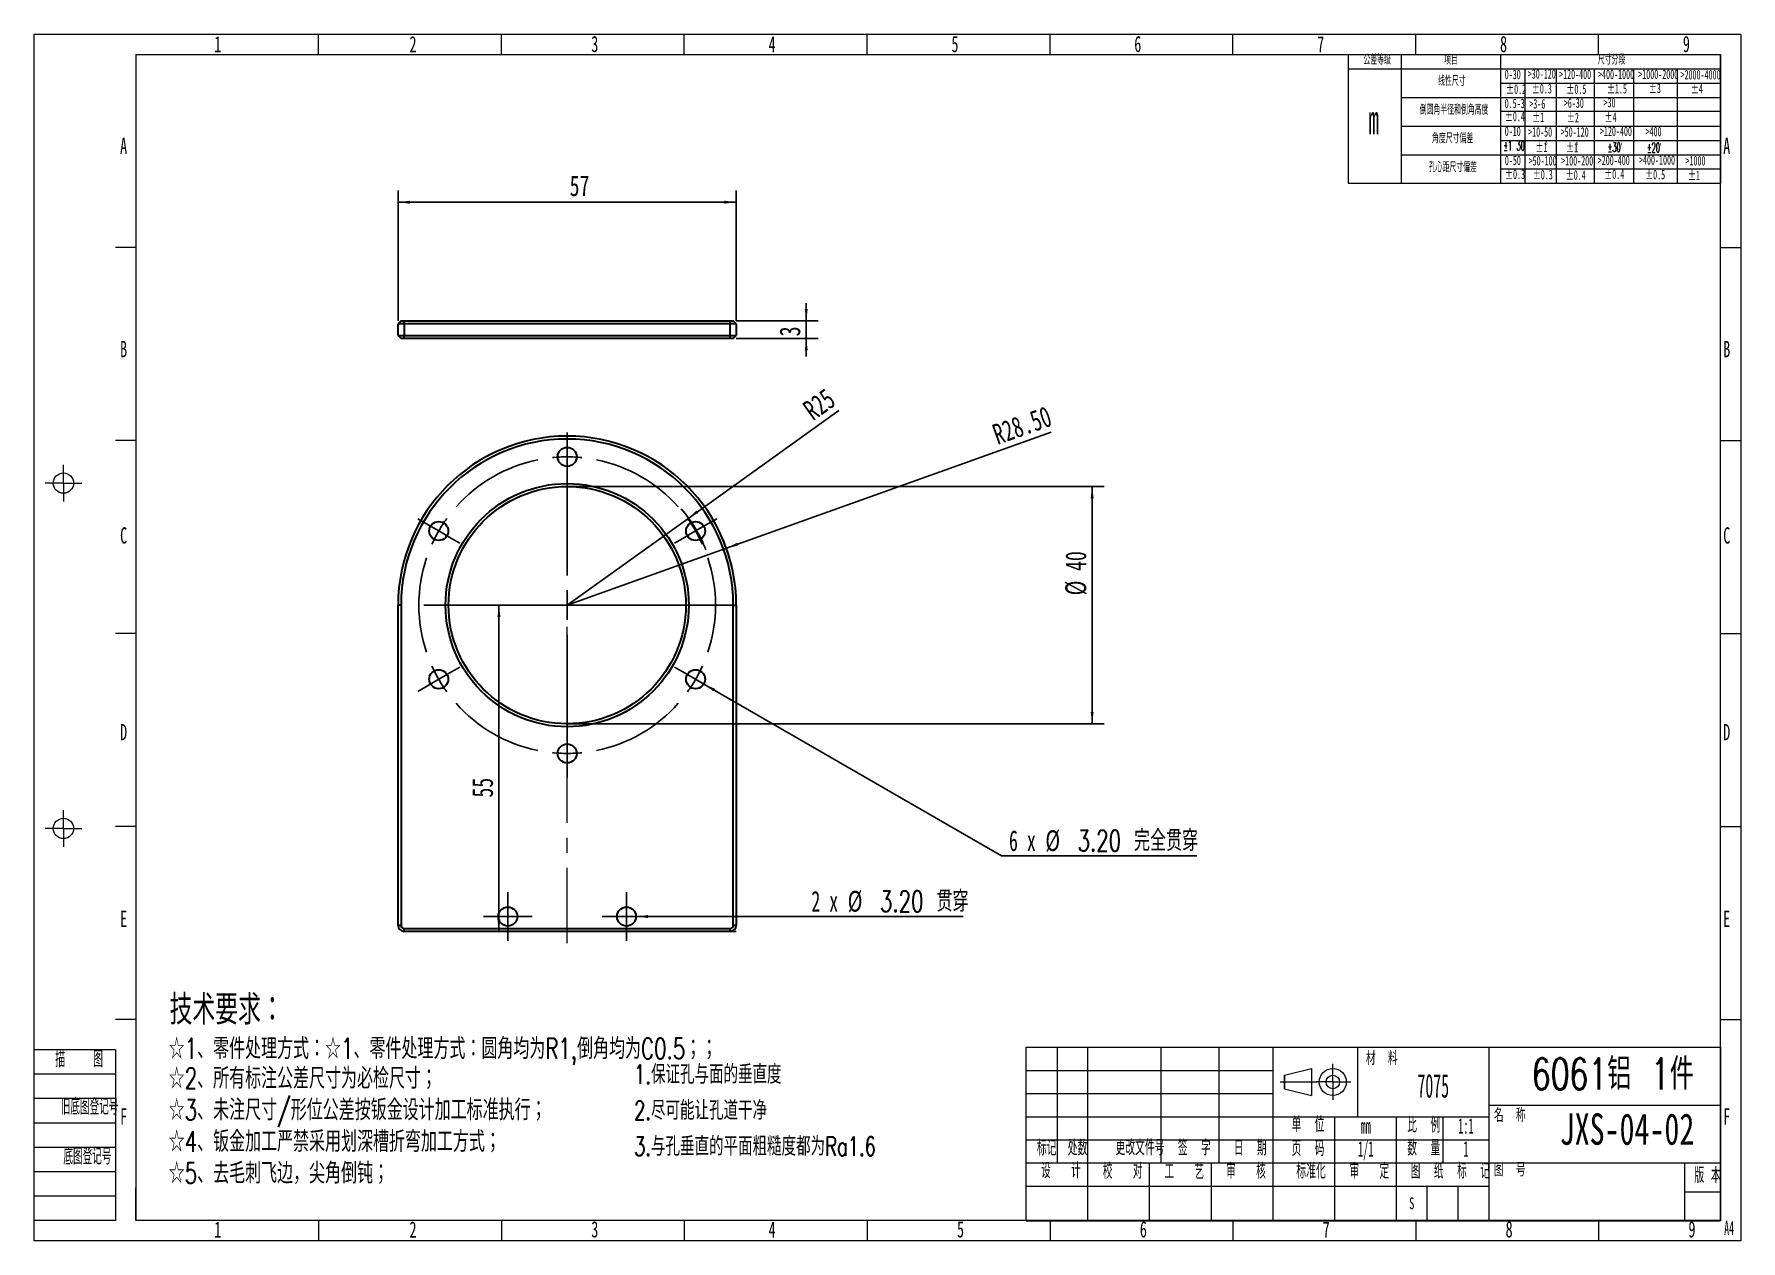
# Model space of a CAD drawing. Header units: millimetres. Extents: x 5 to 292, y 3 to 206.
import ezdxf

# ---------------------------------------------------------------- set-up
doc = ezdxf.new("R2010")
doc.units = ezdxf.units.MM
doc.linetypes.add('CENTERX2', pattern=[20.32, 12.7, -2.54, 2.54, -2.54])
doc.layers.add('10', color=7, linetype='Continuous')
doc.layers.add('SLD-0', color=7, linetype='Continuous')
doc.layers.add('粗实线层', color=7, linetype='Continuous', lineweight=25)
doc.styles.add('SLDTEXTSTYLE0', font='TXT', dxfattribs={"width": 0.7, "bigfont": 'bigfont'})
doc.styles.add('SLDTEXTSTYLE1', font='TXT', dxfattribs={"width": 0.7})
doc.styles.add('SLDTEXTSTYLE10', font='TXT', dxfattribs={"width": 0.510549})
doc.styles.add('SLDTEXTSTYLE11', font='TXT', dxfattribs={"width": 0.516878})
doc.styles.add('SLDTEXTSTYLE12', font='TXT', dxfattribs={"width": 0.516878, "bigfont": 'bigfont'})
doc.styles.add('SLDTEXTSTYLE13', font='TXT', dxfattribs={"width": 0.633333})
doc.styles.add('SLDTEXTSTYLE2', font='TXT', dxfattribs={"width": 0.49, "bigfont": 'bigfont'})
doc.styles.add('SLDTEXTSTYLE3', font='TXT', dxfattribs={"width": 0.495, "bigfont": 'bigfont'})
doc.styles.add('SLDTEXTSTYLE4', font='TXT', dxfattribs={"width": 0.496, "bigfont": 'bigfont'})
doc.styles.add('SLDTEXTSTYLE5', font='TXT', dxfattribs={"width": 0.5125, "bigfont": 'bigfont'})
doc.styles.add('SLDTEXTSTYLE6', font='TXT', dxfattribs={"width": 0.49})
doc.styles.add('SLDTEXTSTYLE7', font='TXT', dxfattribs={"width": 0.638186})
doc.styles.add('SLDTEXTSTYLE8', font='TXT', dxfattribs={"width": 0.484951, "bigfont": 'bigfont'})
doc.styles.add('SLDTEXTSTYLE9', font='TXT', dxfattribs={"width": 0.454852, "bigfont": 'bigfont'})
doc.dimstyles.new('SLDDIMSTYLE0', dxfattribs={"dimtxt": 3.5, "dimasz": 2, "dimexe": 0, "dimexo": 0.0625, "dimgap": 0.875, "dimtad": 2, "dimrnd": 1e-09, "dimzin": 12, "dimdsep": 46, "dimtxsty": 'SLDTEXTSTYLE1', "dimsah": 1, "dimcen": 0.09, "dimadec": 0, "dimazin": 3, "dimtfac": 1, "dimtofl": 0, "dimtmove": 0, "dimatfit": 3, "dimfxl": 0, "dimfrac": 2, "dimtolj": 1, "dimtzin": 12, "dimarcsym": 0})
doc.dimstyles.new('SLDDIMSTYLE1', dxfattribs={"dimtxt": 3.5, "dimasz": 2, "dimexe": 0, "dimexo": 0.0625, "dimgap": 0.875, "dimtad": 2, "dimrnd": 1e-09, "dimzin": 12, "dimdsep": 46, "dimtxsty": 'SLDTEXTSTYLE1', "dimsah": 1, "dimcen": 0.09, "dimadec": 0, "dimazin": 3, "dimtfac": 1, "dimtmove": 0, "dimatfit": 0, "dimfxl": 0, "dimfrac": 2, "dimtolj": 1, "dimtzin": 12, "dimarcsym": 0})
doc.dimstyles.new('SLDDIMSTYLE2', dxfattribs={"dimtxt": 3.5, "dimasz": 2, "dimexe": 0, "dimexo": 0.0625, "dimgap": 0.875, "dimtad": 2, "dimrnd": 1e-09, "dimzin": 4, "dimdsep": 46, "dimtxsty": 'SLDTEXTSTYLE1', "dimsah": 1, "dimcen": 0, "dimadec": 0, "dimazin": 1, "dimtfac": 1, "dimtofl": 0, "dimtmove": 0, "dimatfit": 3, "dimfxl": 0, "dimfrac": 2, "dimtolj": 1, "dimtzin": 12, "dimarcsym": 0})
doc.dimstyles.new('SLDDIMSTYLE3', dxfattribs={"dimtxt": 3.5, "dimasz": 2, "dimexe": 0, "dimexo": 0.0625, "dimgap": 0.875, "dimtad": 2, "dimrnd": 1e-09, "dimzin": 12, "dimdsep": 46, "dimtxsty": 'SLDTEXTSTYLE1', "dimsah": 1, "dimcen": 0, "dimadec": 0, "dimazin": 3, "dimtfac": 1, "dimtofl": 0, "dimtmove": 0, "dimatfit": 3, "dimfxl": 0, "dimfrac": 2, "dimtolj": 1, "dimtzin": 12, "dimarcsym": 0})
doc.dimstyles.new('SLDDIMSTYLE4', dxfattribs={"dimtxt": 3.5, "dimasz": 2, "dimexe": 0, "dimexo": 0.0625, "dimgap": 0.875, "dimtad": 0, "dimtih": 1, "dimtoh": 1, "dimrnd": 1e-09, "dimzin": 4, "dimdsep": 46, "dimtxsty": 'SLDTEXTSTYLE1', "dimblk1": 'NONE', "dimsah": 1, "dimcen": 0, "dimadec": 0, "dimazin": 1, "dimtfac": 1, "dimtmove": 0, "dimatfit": 3, "dimldrblk": 'NONE', "dimfxl": 0, "dimfrac": 2, "dimtolj": 1, "dimtzin": 12, "dimarcsym": 0})

# ---------------------------------------------------------------- blocks, each defined once
blk = doc.blocks.new('SW_NOTE_0')
at = {"layer": 'SLD-0', "color": 0, "char_height": 3.5, "attachment_point": 1, "style": 'SLDTEXTSTYLE0'}
for s, insert in [('☆2、所有标注公差尺寸为必检尺寸；', (0, 4.51)), ('☆3、未注尺寸/形位公差按钣金设计加工标准执行；', (0, -0.82)), ('☆4、钣金加工严禁采用划深槽折弯加工方式；', (0, -6.15)), ('☆5、去毛刺飞边，尖角倒钝；', (0, -11.48))]:
    blk.add_mtext(s, dxfattribs=dict(at, insert=insert))
blk = doc.blocks.new('SW_NOTE_0_1')
at = {"layer": 'SLD-0', "color": 0, "char_height": 1.6, "attachment_point": 1, "style": 'SLDTEXTSTYLE11'}
for s, insert in [('±1', (0, 2.06)), ('°', (1.55, 2.19))]:
    blk.add_mtext(s, dxfattribs=dict(at, insert=insert))
blk = doc.blocks.new('SW_NOTE_0_2')
at = {"layer": 'SLD-0', "color": 0, "char_height": 1.6, "attachment_point": 1, "style": 'SLDTEXTSTYLE11'}
for s, insert in [('±1', (0, 2.06)), ('°', (1.55, 2.19))]:
    blk.add_mtext(s, dxfattribs=dict(at, insert=insert))
blk = doc.blocks.new('SW_NOTE_0_3')
at = {"layer": '粗实线层', "color": 0, "char_height": 3.175, "attachment_point": 1, "style": 'SLDTEXTSTYLE0'}
for s, insert in [('1.保证孔与面的垂直度', (0, 4.09)), ('2.尽可能让孔道干净', (0, -1.97)), ('3.与孔垂直的平面粗糙度都为Ra1.6', (0, -8.03))]:
    blk.add_mtext(s, dxfattribs=dict(at, insert=insert))
blk = doc.blocks.new('_D')
at = {"layer": '10'}
for p, q in [((65.85, 157.91), (65.85, 179.91)), ((122.85, 157.91), (122.85, 179.91)), ((122.85, 177.91), (65.85, 177.91))]:
    blk.add_line(p, q, dxfattribs=at)
for points in [[(65.85, 177.91), (67.85, 177.66), (67.85, 178.16)], [(122.85, 177.91), (120.85, 178.16), (120.85, 177.66)]]:
    blk.add_solid(points, dxfattribs=at)
at = {"layer": '10', "insert": (94.77, 182.43), "char_height": 3.5, "attachment_point": 1, "style": 'SLDTEXTSTYLE1'}
blk.add_mtext('57', dxfattribs=at)
blk = doc.blocks.new('_D_1')
at = {"layer": '10'}
for p, q in [((134.65, 157.91), (134.65, 160.91)), ((122.85, 157.91), (136.65, 157.91)), ((134.65, 154.91), (134.65, 157.91)), ((122.85, 154.91), (136.65, 154.91)), ((134.65, 154.91), (134.65, 151.91))]:
    blk.add_line(p, q, dxfattribs=at)
for points in [[(134.65, 157.91), (134.9, 159.91), (134.4, 159.91)], [(134.65, 154.91), (134.4, 152.91), (134.9, 152.91)]]:
    blk.add_solid(points, dxfattribs=at)
at = {"layer": '10', "insert": (130.14, 155.3), "char_height": 3.5, "attachment_point": 1, "rotation": 90, "style": 'SLDTEXTSTYLE1'}
blk.add_mtext('3', dxfattribs=at)
blk = doc.blocks.new('_D_2')
at = {"layer": '10'}
for q in [(175.92, 139.12), (94.35, 109.98)]:
    blk.add_line((121.19, 119.57), q, dxfattribs=at)
blk.add_arc((94.35, 109.98), 28.5, 0, 23.6778, dxfattribs=at)
blk.add_solid([(121.19, 119.57), (123.16, 120.01), (122.99, 120.48)], dxfattribs=at)
at = {"layer": '10', "insert": (165.73, 140.27), "char_height": 3.5, "attachment_point": 1, "rotation": 19.6636, "style": 'SLDTEXTSTYLE1'}
blk.add_mtext('R28.50', dxfattribs=at)
blk = doc.blocks.new('_D_3')
at = {"layer": '10'}
for p, q in [((94.35, 129.98), (184.85, 129.98)), ((182.85, 129.98), (182.85, 89.98)), ((94.35, 89.98), (184.85, 89.98))]:
    blk.add_line(p, q, dxfattribs=at)
for points in [[(182.85, 129.98), (182.6, 127.98), (183.1, 127.98)], [(182.85, 89.98), (183.1, 91.98), (182.6, 91.98)]]:
    blk.add_solid(points, dxfattribs=at)
at = {"layer": '10', "char_height": 3.5, "attachment_point": 1, "rotation": 90, "style": 'SLDTEXTSTYLE1'}
for s, insert in [('40', (178.34, 115.74)), ('%%c', (178.33, 111.63))]:
    blk.add_mtext(s, dxfattribs=dict(at, insert=insert))
blk = doc.blocks.new('_D_4')
at = {"layer": '10'}
for q in [(140.14, 142.82), (94.35, 109.98)]:
    blk.add_line((114.67, 124.55), q, dxfattribs=at)
blk.add_arc((94.35, 109.98), 25.18, 21.6631, 40.2255, dxfattribs=at)
blk.add_solid([(114.67, 124.55), (116.44, 125.51), (116.15, 125.92)], dxfattribs=at)
at = {"layer": '10', "insert": (133.77, 143.8), "char_height": 3.5, "attachment_point": 1, "rotation": 35.6515, "style": 'SLDTEXTSTYLE1'}
blk.add_mtext('R25', dxfattribs=at)
blk = doc.blocks.new('_D_5')
at = {"layer": '10'}
for p, q in [((122.85, 109.98), (80.85, 109.98)), ((82.85, 109.98), (82.85, 54.98)), ((122.85, 54.98), (80.85, 54.98))]:
    blk.add_line(p, q, dxfattribs=at)
for points in [[(82.85, 109.98), (82.6, 107.98), (83.1, 107.98)], [(82.85, 54.98), (83.1, 56.98), (82.6, 56.98)]]:
    blk.add_solid(points, dxfattribs=at)
at = {"layer": '10', "insert": (78.34, 77.54), "char_height": 3.5, "attachment_point": 1, "rotation": 90, "style": 'SLDTEXTSTYLE1'}
blk.add_mtext('55', dxfattribs=at)
blk = doc.blocks.new('_D_6')
at = {"layer": '10'}
for p, q in [((114.62, 98.28), (117.39, 96.68)), ((117.39, 96.68), (167.58, 67.69)), ((167.58, 67.69), (200.52, 67.69))]:
    blk.add_line(p, q, dxfattribs=at)
blk.add_solid([(117.39, 96.68), (119, 95.46), (119.25, 95.89)], dxfattribs=at)
at = {"layer": '10', "char_height": 3.5, "attachment_point": 1}
for s, insert, style in [('6 x', (168.83, 72.02), 'SLDTEXTSTYLE13'), ('%%c', (174.96, 72.03), 'SLDTEXTSTYLE1'), ('3.20 完全贯穿', (180.38, 72.02), 'SLDTEXTSTYLE0')]:
    blk.add_mtext(s, dxfattribs=dict(at, insert=insert, style=style))
blk = doc.blocks.new('_None')
blk = doc.blocks.new('_D_7')
at = {"layer": '10'}
for p, q in [((102.75, 57.48), (105.95, 57.48)), ((105.95, 57.48), (134.26, 57.47)), ((134.26, 57.47), (161.08, 57.47))]:
    blk.add_line(p, q, dxfattribs=at)
blk.add_solid([(105.95, 57.48), (107.95, 57.23), (107.95, 57.73)], dxfattribs=at)
at = {"layer": '10', "char_height": 3.5, "attachment_point": 1}
for s, insert, style in [('2 x', (135.51, 61.8), 'SLDTEXTSTYLE13'), ('%%c', (141.64, 61.81), 'SLDTEXTSTYLE1'), ('3.20 贯穿', (147.07, 61.8), 'SLDTEXTSTYLE0')]:
    blk.add_mtext(s, dxfattribs=dict(at, insert=insert, style=style))
blk = doc.blocks.new('SW_CENTERMARKSYMBOL_0')
at = {"layer": '10', "color": 0}
for p, q in [((21.65, 15), (21.65, 16.6)), ((21.65, 12.5), (21.65, 15)), ((21.65, 12.5), (21.65, 10)), ((21.65, -7.5), (21.65, 11.65)), ((21.65, 10), (21.65, 8.4)), ((-2.17, 1.25), (-3.55, 2.05)), ((0, 0), (-2.17, 1.25)), ((0, 0), (2.17, -1.25)), ((43.3, 0), (41.14, -1.25)), ((43.3, 0), (45.47, 1.25)), ((45.47, 1.25), (46.85, 2.05)), ((2.17, -1.25), (3.55, -2.05)), ((41.14, -1.25), (39.75, -2.05)), ((21.65, -12.5), (21.65, -10)), ((16.65, -12.5), (-2.5, -12.5)), ((21.65, -12.5), (19.15, -12.5)), ((21.65, -12.5), (21.65, -15)), ((21.65, -12.5), (24.15, -12.5)), ((26.65, -12.5), (45.8, -12.5)), ((21.65, -17.5), (21.65, -36.65)), ((2.17, -23.75), (3.55, -22.95)), ((41.14, -23.75), (39.75, -22.95)), ((0, -25), (-2.17, -26.25)), ((0, -25), (2.17, -23.75)), ((43.3, -25), (41.14, -23.75)), ((43.3, -25), (45.47, -26.25)), ((-2.17, -26.25), (-3.55, -27.05)), ((45.47, -26.25), (46.85, -27.05)), ((21.65, -35), (21.65, -33.4)), ((21.65, -37.5), (21.65, -35)), ((21.65, -37.5), (21.65, -40)), ((21.65, -40), (21.65, -41.6))]:
    blk.add_line(p, q, dxfattribs=at)
for start, end in [(101.4592, 138.5408), (90, 95.7296), (84.2704, 90), (41.4592, 78.5408), (150, 155.7296), (144.2704, 150), (30, 35.7296), (24.2704, 30), (161.4592, 198.5408), (341.4592, 18.5408), (204.2704, 210), (330, 335.7296), (210, 215.7296), (324.2704, 330), (221.4592, 258.5408), (281.4592, 318.5408), (264.2704, 270), (270, 275.7296)]:
    blk.add_arc((21.65, -12.5), 25, start, end, dxfattribs=at)
blk = doc.blocks.new('SW_CENTERMARKSYMBOL_1')
at = {"layer": '10', "color": 0}
for p, q in [((0, 5), (0, 22.5)), ((-5, 0), (-22.5, 0)), ((0, 0), (-2.5, 0)), ((0, 0), (0, 2.5)), ((0, 0), (0, -2.5)), ((0, 0), (2.5, 0)), ((5, 0), (22.5, 0)), ((0, -5), (0, -22.5))]:
    blk.add_line(p, q, dxfattribs=at)
blk = doc.blocks.new('SW_CENTERMARKSYMBOL_2')
at = {"layer": '10', "color": 0}
for p, q in [((0, 2.5), (0, 4.1)), ((-2.5, 0), (-4.1, 0)), ((0, 0), (-2.5, 0)), ((0, 0), (0, 2.5)), ((0, 0), (0, -2.5)), ((0, 0), (2.5, 0)), ((2.5, 0), (4.1, 0)), ((0, -2.5), (0, -4.1))]:
    blk.add_line(p, q, dxfattribs=at)
blk = doc.blocks.new('SW_CENTERMARKSYMBOL_3')
at = {"layer": '10', "color": 0}
for p, q in [((0, 2.5), (0, 4.1)), ((-2.5, 0), (-4.1, 0)), ((0, 0), (-2.5, 0)), ((0, 0), (0, 2.5)), ((0, 0), (0, -2.5)), ((0, 0), (2.5, 0)), ((2.5, 0), (4.1, 0)), ((0, -2.5), (0, -4.1))]:
    blk.add_line(p, q, dxfattribs=at)

msp = doc.modelspace()

# ---------------------------------------------------------------- linework, layer by layer
at = {"color": 7, "linetype": 'Continuous', "lineweight": 35}
for p, q in [((66.354, 157.914), (65.854, 157.414)), ((65.854, 155.414), (65.854, 157.414)), ((66.854, 157.414), (65.854, 157.414)), ((65.854, 155.414), (66.854, 155.414)), ((65.854, 155.414), (66.354, 154.914)), ((66.354, 157.914), (66.854, 157.914)), ((66.854, 157.414), (66.854, 157.914)), ((66.854, 157.914), (121.854, 157.914)), ((66.854, 157.414), (66.854, 155.414)), ((121.854, 157.414), (66.854, 157.414)), ((66.854, 154.914), (66.854, 155.414)), ((66.854, 155.414), (121.854, 155.414)), ((121.854, 157.414), (121.854, 157.914)), ((121.854, 157.914), (122.354, 157.914)), ((121.854, 155.414), (121.854, 157.414)), ((122.854, 157.414), (121.854, 157.414)), ((121.854, 154.914), (121.854, 155.414)), ((121.854, 155.414), (122.854, 155.414)), ((122.854, 157.414), (122.354, 157.914)), ((122.354, 154.914), (122.854, 155.414)), ((122.854, 157.414), (122.854, 155.414)), ((66.854, 154.914), (66.354, 154.914)), ((121.854, 154.914), (66.854, 154.914)), ((122.354, 154.914), (121.854, 154.914)), ((66.354, 109.978), (65.854, 109.978)), ((65.854, 55.978), (65.854, 109.978)), ((66.354, 109.978), (66.354, 55.978)), ((122.354, 109.978), (122.854, 109.978)), ((122.354, 55.978), (122.354, 109.978)), ((122.854, 109.978), (122.854, 55.978)), ((66.354, 55.978), (65.854, 55.978)), ((66.854, 55.478), (121.854, 55.478)), ((66.854, 54.978), (66.854, 55.478)), ((121.854, 54.978), (66.854, 54.978)), ((121.854, 54.978), (121.854, 55.478)), ((122.854, 55.978), (122.354, 55.978))]:
    msp.add_line(p, q, dxfattribs=at)
for centre, radius in [((94.354, 134.978), 1.6), ((94.354, 109.978), 20.5), ((94.354, 109.978), 20), ((72.704, 122.478), 1.6), ((116.005, 122.478), 1.6), ((72.704, 97.478), 1.6), ((116.005, 97.478), 1.6), ((94.354, 84.978), 1.6), ((84.354, 57.478), 1.6), ((104.354, 57.478), 1.6)]:
    msp.add_circle(centre, radius, dxfattribs=at)
for centre, radius, start, end in [((94.354, 109.978), 28.5, 0, 180), ((94.354, 109.978), 28, 0, 180), ((66.854, 55.978), 1, 180, 270), ((66.854, 55.978), 0.5, 180, 270), ((121.854, 55.978), 0.5, 270, 0), ((121.854, 55.978), 1, 270, 0)]:
    msp.add_arc(centre, radius, start, end, dxfattribs=at)
at = {"layer": '10', "linetype": 'CENTERX2', "lineweight": 18}
msp.add_line((94.354, 52.978), (94.354, 111.978), dxfattribs=at)
at = {"layer": 'SLD-0', "color": 179, "linetype": 'Continuous', "lineweight": 18}
for p, q in [((4.5, 2.8), (4.5, 206.245)), ((4.5, 206.245), (292.2, 206.245)), ((52.45, 202.82), (52.45, 206.245)), ((83.275, 202.82), (83.275, 206.245)), ((114.1, 202.82), (114.1, 206.245)), ((144.925, 202.82), (144.925, 206.245)), ((144.925, 202.82), (144.925, 206.245)), ((175.75, 202.82), (175.75, 206.245)), ((175.75, 202.82), (175.75, 206.245)), ((206.575, 202.82), (206.575, 206.245)), ((206.575, 202.82), (206.575, 206.245)), ((237.4, 202.82), (237.4, 206.245)), ((237.4, 202.82), (237.4, 206.245)), ((268.225, 202.82), (268.225, 206.245)), ((268.225, 202.82), (268.225, 206.245)), ((292.2, 206.245), (292.2, 2.8)), ((21.625, 202.82), (288.775, 202.82)), ((21.625, 202.82), (21.625, 6.225)), ((225.984, 202.793), (288.775, 202.82)), ((225.984, 202.793), (225.984, 181.11)), ((234.928, 202.793), (234.928, 181.11)), ((251.668, 202.793), (251.668, 181.11)), ((288.775, 6.225), (288.775, 202.82)), ((288.775, 202.82), (288.775, 181.11)), ((225.984, 200.373), (234.907, 200.373)), ((234.928, 200.388), (288.761, 200.388)), ((255.797, 200.388), (255.797, 197.983)), ((261.072, 200.388), (261.072, 181.11)), ((267.446, 200.388), (267.446, 181.11)), ((274.097, 200.388), (274.097, 193.239)), ((281.436, 200.388), (281.436, 193.239)), ((251.699, 197.983), (288.761, 197.983)), ((255.797, 197.98), (255.797, 195.575)), ((234.928, 195.54), (288.761, 195.54)), ((251.699, 193.269), (288.775, 193.269)), ((255.797, 195.54), (255.797, 181.11)), ((274.097, 193.135), (274.097, 181.11)), ((281.436, 193.135), (281.436, 181.11)), ((234.928, 190.73), (288.775, 190.73)), ((251.678, 188.325), (288.775, 188.325)), ((234.928, 185.92), (288.775, 185.92)), ((251.678, 183.515), (288.775, 183.515)), ((225.984, 181.11), (288.761, 181.11)), ((21.625, 170.282), (18.2, 170.282)), ((288.775, 170.282), (292.2, 170.282)), ((21.625, 137.745), (18.2, 137.745)), ((288.775, 137.745), (292.2, 137.745)), ((9.432, 130.553), (9.432, 133.635)), ((9.432, 130.553), (6.35, 130.553)), ((9.432, 130.553), (12.515, 130.553)), ((9.432, 130.553), (9.432, 127.47)), ((21.625, 105.207), (18.2, 105.207)), ((288.775, 105.207), (292.2, 105.207)), ((9.432, 72.328), (9.432, 75.41)), ((9.432, 72.328), (6.35, 72.328)), ((9.432, 72.328), (9.432, 69.245)), ((9.432, 72.328), (12.515, 72.328)), ((21.625, 72.67), (18.2, 72.67)), ((288.775, 72.67), (292.2, 72.67)), ((21.625, 40.133), (18.2, 40.133)), ((288.775, 40.133), (292.2, 40.133)), ((18.2, 34.995), (4.5, 34.995)), ((18.2, 34.995), (18.2, 6.225)), ((171.742, 6.186), (171.742, 35.436)), ((171.742, 35.436), (288.742, 35.436)), ((177.016, 15.936), (177.016, 35.436)), ((182.142, 6.186), (182.142, 35.436)), ((194.492, 15.936), (194.492, 35.436)), ((204.242, 15.936), (204.242, 35.436)), ((213.342, 6.186), (213.342, 35.436)), ((227.642, 23.736), (227.642, 35.436)), ((249.742, 35.436), (249.742, 6.186)), ((288.776, 35.436), (288.776, 6.186)), ((215.292, 30.723), (219.842, 31.861)), ((219.842, 31.861), (219.842, 27.311)), ((223.417, 29.586), (223.417, 32.619)), ((18.2, 30.885), (4.5, 30.885)), ((171.742, 31.536), (213.342, 31.536)), ((214.533, 29.586), (220.704, 29.586)), ((215.292, 30.723), (215.292, 28.448)), ((215.292, 28.448), (215.292, 30.723)), ((223.417, 29.586), (220.6, 29.586)), ((223.417, 29.586), (226.45, 29.586)), ((223.417, 29.586), (223.417, 26.553)), ((18.2, 26.775), (4.5, 26.775)), ((171.742, 27.636), (213.342, 27.636)), ((215.292, 28.448), (219.842, 27.311)), ((171.742, 23.736), (213.342, 23.736)), ((213.342, 23.736), (249.742, 23.736)), ((223.742, 6.186), (223.742, 23.736)), ((234.142, 6.186), (234.142, 23.736)), ((241.942, 23.736), (241.942, 15.936)), ((249.742, 25.686), (288.742, 25.686)), ((18.2, 22.665), (4.5, 22.665)), ((18.2, 18.555), (4.5, 18.555)), ((171.742, 19.836), (249.742, 19.836)), ((18.2, 14.445), (4.5, 14.445)), ((171.742, 15.936), (249.742, 15.936)), ((192.542, 6.186), (192.542, 15.936)), ((202.942, 6.186), (202.942, 15.936)), ((249.742, 15.936), (288.742, 15.936)), ((282.776, 6.186), (282.776, 15.936)), ((21.625, 6.225), (21.625, 11.739)), ((171.742, 12.036), (234.136, 12.022)), ((234.142, 12.036), (249.742, 12.036)), ((239.342, 6.186), (239.342, 12.036)), ((244.542, 6.186), (244.542, 12.036)), ((18.2, 10.335), (4.5, 10.335)), ((282.776, 11.061), (288.776, 11.061)), ((18.2, 6.225), (4.5, 6.225)), ((288.775, 6.225), (21.625, 6.225)), ((165.475, 6.225), (21.625, 6.225)), ((52.45, 6.225), (52.45, 2.8)), ((83.275, 6.225), (83.275, 2.8)), ((114.1, 6.225), (114.1, 2.8)), ((114.1, 6.225), (114.1, 2.8)), ((144.925, 6.225), (144.925, 2.8)), ((144.925, 6.225), (144.925, 2.8)), ((171.742, 6.186), (288.742, 6.186)), ((175.75, 6.225), (175.75, 2.8)), ((175.75, 6.225), (175.75, 2.8)), ((206.575, 6.225), (206.575, 2.8)), ((206.575, 6.225), (206.575, 2.8)), ((237.4, 6.225), (237.4, 2.8)), ((237.4, 6.225), (237.4, 2.8)), ((268.225, 6.225), (268.225, 2.8)), ((268.225, 6.225), (268.225, 2.8)), ((292.2, 2.8), (4.5, 2.8))]:
    msp.add_line(p, q, dxfattribs=at)
for centre, radius in [((9.432, 130.553), 1.712), ((9.432, 72.328), 1.712), ((223.417, 29.586), 2.275), ((223.417, 29.586), 1.138)]:
    msp.add_circle(centre, radius, dxfattribs=at)

# ---------------------------------------------------------------- block references
at = {"layer": '10'}
for name, p in [('SW_CENTERMARKSYMBOL_0', (72.704, 122.478)), ('SW_CENTERMARKSYMBOL_1', (94.354, 109.978)), ('SW_CENTERMARKSYMBOL_3', (84.354, 57.478)), ('SW_CENTERMARKSYMBOL_2', (104.354, 57.478))]:
    msp.add_blockref(name, p, dxfattribs=at)
at = {"layer": 'SLD-0'}
for name, p in [('SW_NOTE_0_2', (257.574, 185.917)), ('SW_NOTE_0_1', (262.725, 185.85)), ('SW_NOTE_0', (27.181, 27.454))]:
    msp.add_blockref(name, p, dxfattribs=at)
at = {"layer": '粗实线层'}
msp.add_blockref('SW_NOTE_0_3', (105.631, 28.366), dxfattribs=at)

# ---------------------------------------------------------------- texts
at = {"layer": 'SLD-0'}
for s, insert, char_height, attachment_point, style in [('1', (34.855, 205.906), 2.74, 1, 'SLDTEXTSTYLE7'), ('2', (67.771, 205.906), 2.74, 1, 'SLDTEXTSTYLE7'), ('3', (98.414, 205.953), 2.74, 1, 'SLDTEXTSTYLE7'), ('4', (128.3, 205.895), 2.74, 1, 'SLDTEXTSTYLE7'), ('5', (159.125, 205.942), 2.74, 1, 'SLDTEXTSTYLE7'), ('6', (189.95, 205.953), 2.74, 1, 'SLDTEXTSTYLE7'), ('7', (220.775, 205.895), 2.74, 1, 'SLDTEXTSTYLE7'), ('8', (251.6, 205.953), 2.74, 1, 'SLDTEXTSTYLE7'), ('9', (282.425, 205.953), 2.74, 1, 'SLDTEXTSTYLE7'), ('公差等级', (228.587, 202.732), 1.6, 1, 'SLDTEXTSTYLE12'), ('项目', (242.193, 202.71), 1.6, 1, 'SLDTEXTSTYLE12'), ('尺寸分段', (268.092, 202.722), 1.6, 1, 'SLDTEXTSTYLE12'), ('线性尺寸', (241.164, 199.128), 1.6, 1, 'SLDTEXTSTYLE12'), ('0-30', (252.388, 200.253), 1.6, 1, 'SLDTEXTSTYLE11'), ('>30-120', (256.277, 200.342), 1.6, 1, 'SLDTEXTSTYLE11'), ('>120-400', (261.557, 200.275), 1.6, 1, 'SLDTEXTSTYLE11'), ('>400-1000', (268.118, 200.275), 1.6, 1, 'SLDTEXTSTYLE11'), ('>1000-2000', (274.903, 200.275), 1.6, 1, 'SLDTEXTSTYLE11'), ('>2000-4000', (282.032, 200.208), 1.6, 1, 'SLDTEXTSTYLE11'), ('±0.2', (252.617, 197.778), 1.6, 1, 'SLDTEXTSTYLE11'), ('±0.3', (256.966, 197.845), 1.6, 1, 'SLDTEXTSTYLE11'), ('±0.5', (262.781, 197.774), 1.6, 1, 'SLDTEXTSTYLE11'), ('±1.5', (269.628, 197.841), 1.6, 1, 'SLDTEXTSTYLE11'), ('±3', (276.69, 197.907), 1.6, 1, 'SLDTEXTSTYLE11'), ('±4', (283.761, 197.841), 1.6, 1, 'SLDTEXTSTYLE11'), ('m', (229.435, 194.352), 5, 1, 'SLDTEXTSTYLE11'), ('倒圆角半径和倒角高度', (238.075, 194.285), 1.6, 1, 'SLDTEXTSTYLE12'), ('0.5-3', (252.388, 195.369), 1.6, 1, 'SLDTEXTSTYLE11'), ('±0.4', (252.416, 193.162), 1.6, 1, 'SLDTEXTSTYLE11'), ('>3-6', (256.536, 195.302), 1.6, 1, 'SLDTEXTSTYLE11'), ('±1', (257.009, 193.034), 1.6, 1, 'SLDTEXTSTYLE11'), ('>6-30', (262.356, 195.436), 1.6, 1, 'SLDTEXTSTYLE11'), ('±2', (262.873, 192.973), 1.6, 1, 'SLDTEXTSTYLE11'), ('>30', (269.046, 195.503), 1.6, 1, 'SLDTEXTSTYLE11'), ('±4', (269.226, 193.034), 1.6, 1, 'SLDTEXTSTYLE11'), ('0-10', (252.388, 190.686), 1.6, 1, 'SLDTEXTSTYLE11'), ('>10-50', (256.335, 190.553), 1.6, 1, 'SLDTEXTSTYLE11'), ('>50-120', (261.821, 190.553), 1.6, 1, 'SLDTEXTSTYLE11'), ('>120-400', (268.444, 190.686), 1.6, 1, 'SLDTEXTSTYLE11'), ('>400', (276.137, 190.62), 1.6, 1, 'SLDTEXTSTYLE11'), ('A', (18.988, 188.766), 2.74, 1, 'SLDTEXTSTYLE7'), ('角度尺寸偏差', (240.135, 189.467), 1.6, 1, 'SLDTEXTSTYLE12'), ('±1 30′', (252.178, 188.237), 1.5875, 1, 'SLDTEXTSTYLE12'), ('±30′', (269.75, 187.979), 1.6, 1, 'SLDTEXTSTYLE12'), ('±20′', (276.373, 187.912), 1.6, 1, 'SLDTEXTSTYLE12'), ('A', (289.22, 188.766), 2.74, 1, 'SLDTEXTSTYLE7'), ('孔心距尺寸偏差', (239.609, 184.597), 1.6, 1, 'SLDTEXTSTYLE12'), ('0-50', (252.413, 185.769), 1.6, 1, 'SLDTEXTSTYLE11'), ('>50-100', (256.427, 185.702), 1.6, 1, 'SLDTEXTSTYLE11'), ('>100-200', (261.913, 185.702), 1.6, 1, 'SLDTEXTSTYLE11'), ('>200-400', (268.067, 185.769), 1.6, 1, 'SLDTEXTSTYLE11'), ('>400-1000', (275.025, 185.836), 1.6, 1, 'SLDTEXTSTYLE11'), ('>1000', (282.852, 185.702), 1.6, 1, 'SLDTEXTSTYLE11'), ('±0.3', (252.442, 183.427), 1.6, 1, 'SLDTEXTSTYLE11'), ('±0.3', (257.124, 183.36), 1.6, 1, 'SLDTEXTSTYLE11'), ('±0.4', (262.677, 183.294), 1.6, 1, 'SLDTEXTSTYLE11'), ('±0.4', (269.166, 183.427), 1.6, 1, 'SLDTEXTSTYLE11'), ('±0.5', (276.057, 183.36), 1.6, 1, 'SLDTEXTSTYLE11'), ('±1', (283.282, 183.227), 1.6, 1, 'SLDTEXTSTYLE11'), ('B', (18.988, 154.515), 2.74, 1, 'SLDTEXTSTYLE7'), ('B', (289.22, 154.515), 2.74, 1, 'SLDTEXTSTYLE7'), ('C', (18.988, 123.098), 2.74, 1, 'SLDTEXTSTYLE7'), ('C', (289.22, 123.098), 2.74, 1, 'SLDTEXTSTYLE7'), ('D', (18.988, 89.934), 2.74, 1, 'SLDTEXTSTYLE7'), ('D', (289.22, 89.934), 2.74, 1, 'SLDTEXTSTYLE7'), ('E', (18.988, 58.47), 2.74, 1, 'SLDTEXTSTYLE7'), ('E', (289.22, 58.47), 2.74, 1, 'SLDTEXTSTYLE7'), ('描    图', (12.08, 34.81), 2.74, 2, 'SLDTEXTSTYLE8'), ('材  料', (228.994, 34.723), 2.275, 1, 'SLDTEXTSTYLE5'), ('7075', (240.346, 30.95), 4, 2, 'SLDTEXTSTYLE6'), ('旧底图登记号', (13.847, 26.808), 2.74, 2, 'SLDTEXTSTYLE9'), ('F', (18.988, 25.137), 2.74, 1, 'SLDTEXTSTYLE7'), ('单  位', (219.239, 23.736), 2.6, 2, 'SLDTEXTSTYLE3'), ('比  例', (238.737, 23.657), 2.6, 2, 'SLDTEXTSTYLE3'), ('1:1', (245.855, 23.472), 2.6, 2, 'SLDTEXTSTYLE6'), ('名  称', (250.57, 25.142), 2.275, 1, 'SLDTEXTSTYLE5'), ('F', (289.22, 25.137), 2.74, 1, 'SLDTEXTSTYLE7'), ('mm', (228.953, 23.467), 2.6, 2, 'SLDTEXTSTYLE6'), ('底图登记号', (13.483, 18.414), 2.74, 2, 'SLDTEXTSTYLE9'), ('标记', (175.182, 19.784), 2.6, 2, 'SLDTEXTSTYLE2'), ('处数', (180.384, 19.781), 2.6, 2, 'SLDTEXTSTYLE2'), ('更改文件号', (190.909, 19.84), 2.6, 2, 'SLDTEXTSTYLE2'), ('签  字', (200.064, 19.789), 2.6, 2, 'SLDTEXTSTYLE3'), ('日  期', (209.489, 19.781), 2.6, 2, 'SLDTEXTSTYLE3'), ('页  码', (219.237, 19.698), 2.6, 2, 'SLDTEXTSTYLE3'), ('1/1', (228.967, 19.61), 2.6, 2, 'SLDTEXTSTYLE6'), ('数  量', (238.74, 19.781), 2.6, 2, 'SLDTEXTSTYLE3'), ('1', (245.849, 19.572), 2.6, 2, 'SLDTEXTSTYLE6'), ('设   计', (177.583, 15.963), 2.6, 2, 'SLDTEXTSTYLE4'), ('校   对', (187.984, 15.872), 2.6, 2, 'SLDTEXTSTYLE4'), ('工   艺', (198.381, 15.789), 2.6, 2, 'SLDTEXTSTYLE4'), ('审   核', (208.783, 15.889), 2.6, 2, 'SLDTEXTSTYLE4'), ('标准化', (219.749, 15.899), 2.6, 2, 'SLDTEXTSTYLE2'), ('审   定', (229.58, 15.875), 2.6, 2, 'SLDTEXTSTYLE4'), ('图  纸  标  记', (243.224, 15.884), 2.6, 2, 'SLDTEXTSTYLE4'), ('图  号', (250.567, 15.947), 2.275, 1, 'SLDTEXTSTYLE5'), ('版 本', (286.579, 15.165), 2.6, 2, 'SLDTEXTSTYLE2'), ('S', (236.732, 10.14), 2, 2, 'SLDTEXTSTYLE7'), ('1', (34.855, 6.072), 2.74, 1, 'SLDTEXTSTYLE7'), ('2', (67.771, 6.072), 2.74, 1, 'SLDTEXTSTYLE7'), ('3', (98.414, 6.119), 2.74, 1, 'SLDTEXTSTYLE7'), ('4', (128.3, 6.062), 2.74, 1, 'SLDTEXTSTYLE7'), ('5', (160.064, 6.108), 2.74, 1, 'SLDTEXTSTYLE7'), ('6', (190.889, 6.119), 2.74, 1, 'SLDTEXTSTYLE7'), ('7', (221.714, 6.062), 2.74, 1, 'SLDTEXTSTYLE7'), ('8', (252.539, 6.119), 2.74, 1, 'SLDTEXTSTYLE7'), ('9', (283.364, 6.119), 2.74, 1, 'SLDTEXTSTYLE7'), ('A4', (290.216, 6.185), 2.3975, 2, 'SLDTEXTSTYLE10')]:
    msp.add_mtext(s, dxfattribs=dict(at, insert=insert, char_height=char_height, attachment_point=attachment_point, style=style))
at = {"layer": '粗实线层', "attachment_point": 1}
for s, insert, char_height, style in [('技术要求：', (27.33, 44.27), 5, 'SLDTEXTSTYLE0'), ('☆1、零件处理方式：☆1、零件处理方式：圆角均为R1,倒角均为C0.5；；', (27.181, 36.967), 3.5, 'SLDTEXTSTYLE0'), ('6061铝 1件', (256.968, 33.597), 5.2917, 'SLDTEXTSTYLE0'), ('JXS-04-02', (261.672, 24.294), 5.2917, 'SLDTEXTSTYLE1')]:
    msp.add_mtext(s, dxfattribs=dict(at, insert=insert, char_height=char_height, style=style))

# ---------------------------------------------------------------- dimensions: what is measured, and where the dimension line sits
at = {"layer": '10'}
dim = msp.add_linear_dim(base=(65.854, 177.914), p1=(122.854, 157.914), p2=(65.854, 157.914), dimstyle='SLDDIMSTYLE0', dxfattribs=at)
dim.commit()
dim.dimension.update_dxf_attribs({"geometry": '_D', "text_midpoint": (96.303, 177.914), "dimtype": 160})
for base, p1, p2, dimstyle, picture, middle in [((134.651, 157.914), (122.854, 154.914), (122.854, 157.914), 'SLDDIMSTYLE1', '_D_1', (134.651, 156.07)), ((82.854, 54.978), (122.854, 109.978), (122.854, 54.978), 'SLDDIMSTYLE0', '_D_5', (82.854, 79.074))]:
    dim = msp.add_linear_dim(base=base, p1=p1, p2=p2, angle=90, dimstyle=dimstyle, dxfattribs=at)
    dim.commit()
    dim.dimension.update_dxf_attribs({"geometry": picture, "text_midpoint": middle, "dimtype": 160})
for mpoint, dimstyle, picture, middle in [((114.669, 124.549), 'SLDDIMSTYLE3', '_D_4', (138.307, 141.505)), ((121.192, 119.568), 'SLDDIMSTYLE2', '_D_2', (171.609, 137.584))]:
    dim = msp.add_radius_dim(center=(94.354, 109.978), mpoint=mpoint, dimstyle=dimstyle, dxfattribs=at)
    dim.commit()
    dim.dimension.update_dxf_attribs({"geometry": picture, "text_midpoint": middle, "dimtype": 164})
dim = msp.add_linear_dim(base=(182.854, 89.978), p1=(94.354, 129.978), p2=(94.354, 89.978), angle=90, text='%%c<>', dimstyle='SLDDIMSTYLE0', dxfattribs=at)
dim.commit()
dim.dimension.update_dxf_attribs({"geometry": '_D_3', "text_midpoint": (182.854, 115.221), "dimtype": 160})
for p1, p2, text, picture, middle in [((114.619, 98.278), (117.391, 96.677), '6 x <> 完全贯穿\\P', '_D_6', (184.674, 69.765)), ((102.754, 57.478), (105.954, 57.477), '2 x <> 贯穿\\P', '_D_7', (148.295, 59.542))]:
    dim = msp.add_diameter_dim_2p(p1=p1, p2=p2, text=text, dimstyle='SLDDIMSTYLE4', dxfattribs=at)
    dim.commit()
    dim.dimension.update_dxf_attribs({"geometry": picture, "text_midpoint": middle, "dimtype": 163})

doc.saveas('drawing.dxf')
